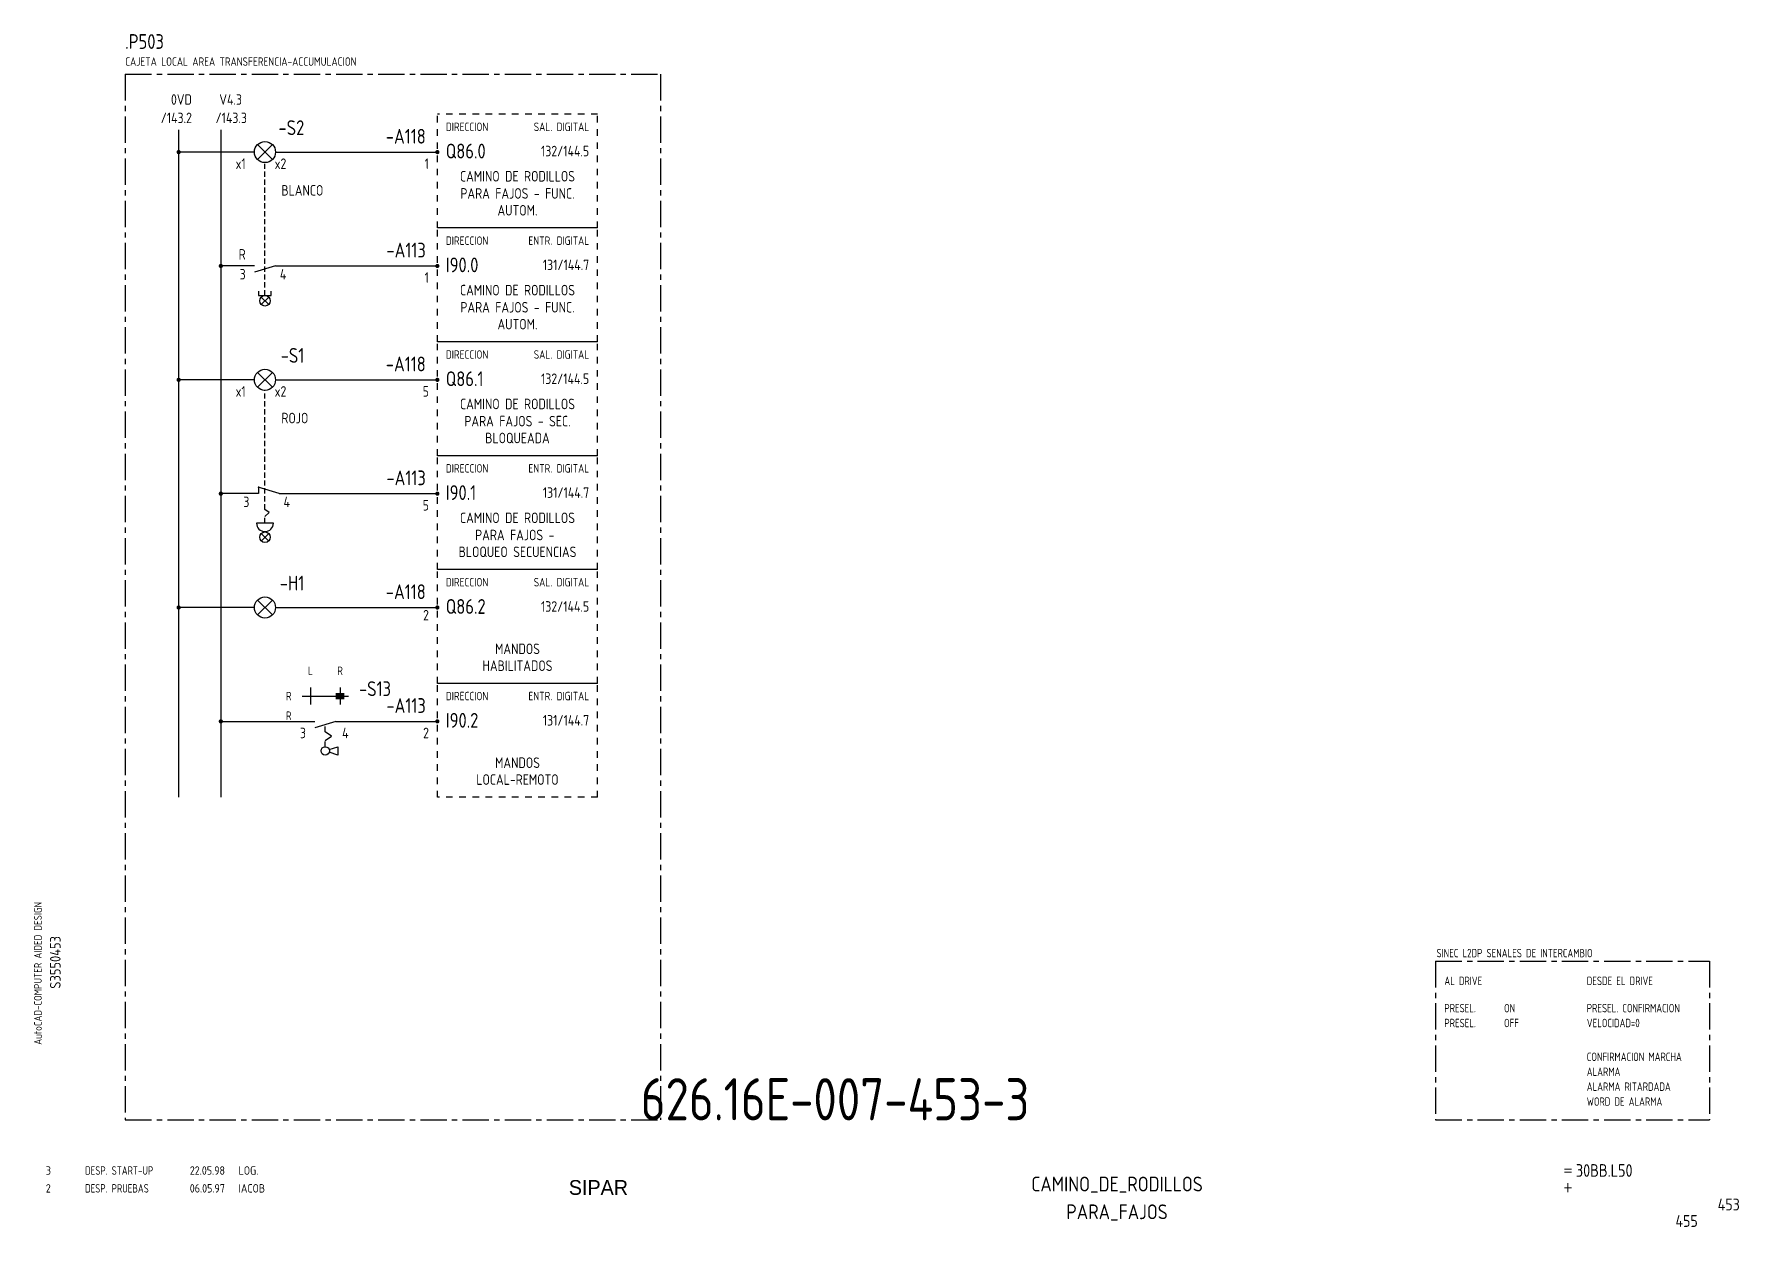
# Model space of a CAD drawing. Extents: x 10 to 414, y 6 to 289.
import ezdxf
from ezdxf.enums import TextEntityAlignment as Align

# ---------------------------------------------------------------- set-up
doc = ezdxf.new("R2010")
doc.units = 0
doc.header["$LTSCALE"] = 5
doc.header["$MEASUREMENT"] = 0
for name, pattern in [('CENTER', [2, 1.25, -0.25, 0.25, -0.25]), ('HIDDEN', [0.375, 0.25, -0.125]), ('HIDDEN1', [0.625, 0.3125, -0.3125])]:
    doc.linetypes.add(name, pattern=pattern)
doc.layers.get('0').update_dxf_attribs({"linetype": 'CONTINUOUS'})
doc.layers.add('3', color=3, linetype='CONTINUOUS')
doc.layers.add('CART', color=7, linetype='CONTINUOUS')
doc.styles.add('DIN', font='DIN.shx', dxfattribs={"width": 0.85})
doc.styles.add('ISO', font='DIN', dxfattribs={"width": 0.8})
doc.styles.add('N', font='ROMANS', dxfattribs={"width": 0.85, "height": 3})
doc.styles.add('X', font='UNIV.SHX', dxfattribs={"height": 3.5})

# ---------------------------------------------------------------- blocks, each defined once
blk = doc.blocks.new('B5-3')
at = {"linetype": 'Continuous', "const_width": 0.5}
blk.add_lwpolyline([(-0.25, 0, 1), (0.25, 0, 1)], format="xyb", close=True, dxfattribs=at)
blk = doc.blocks.new('SEC')
at = {"linetype": 'HIDDEN'}
for p, q in [((-2.5, -2.5), (-2.5, -1.25)), ((-2.5, -6), (-2.5, -4.5))]:
    blk.add_line(p, q, dxfattribs=at)
for p, q in [((-1, -3.5), (-2.5, -2.5)), ((-2.5, -4.5), (-1, -3.5)), ((-1.55, -6.68), (0.5, -6)), ((0.5, -8), (-1.55, -7.32)), ((0.5, -6), (0.5, -8))]:
    blk.add_line(p, q)
blk.add_circle((-2.5, -7), 1)
blk = doc.blocks.new('BOX')
at = {"color": 3, "style": 'ISO', "width": 0.8}
blk.add_attdef('BOX', (0, 6), '', height=3.5, dxfattribs=at)
at = {"color": 7, "style": 'ISO', "width": 0.8}
blk.add_attdef('DESC', (0, 2), '', height=2, dxfattribs=at)
blk = doc.blocks.new('REV2')
at = {"color": 3, "style": 'DIN'}
for s, width, p in [('2', 0.9, (12.45, 13.79)), ('DESP. PRUEBAS', 0.8, (21.76, 13.79)), ('06.05.97', 0.9, (46.59, 13.79)), ('IACOB', 0.9, (58.16, 13.79))]:
    blk.add_text(s, height=2, dxfattribs=dict(at, width=width)).set_placement(p)
blk = doc.blocks.new('DESP')
at = {"color": 3, "style": 'DIN'}
for s, width, p in [('3', 0.9, (7.45, 13.02)), ('DESP. START-UP', 0.8, (16.76, 13.02)), ('22.05.98', 0.9, (41.59, 13.02)), ('LOG.', 0.9, (53.16, 13.02))]:
    blk.add_text(s, height=2, dxfattribs=dict(at, width=width)).set_placement(p)

msp = doc.modelspace()

# ---------------------------------------------------------------- linework, layer by layer
at = {"color": 3, "linetype": 'CENTER'}
for p, q in [((31.27, 279), (158.24, 279)), ((31.27, 279), (31.27, 31)), ((158.24, 279), (158.24, 31)), ((342.02, 68.68), (342.02, 31)), ((342.02, 68.68), (407.02, 68.68)), ((407.02, 68.68), (407.02, 31)), ((31.27, 31), (158.24, 31)), ((342.02, 31), (407.02, 31))]:
    msp.add_line(p, q, dxfattribs=at)
at = {"linetype": 'HIDDEN1'}
for p, q in [((143.31, 269.53), (105.31, 269.53)), ((105.31, 242.53), (105.31, 269.53)), ((143.31, 242.53), (143.31, 269.53)), ((105.31, 215.53), (105.31, 242.53)), ((143.31, 215.53), (143.31, 242.53)), ((105.31, 188.53), (105.31, 215.53)), ((143.31, 188.53), (143.31, 215.53)), ((105.31, 161.53), (105.31, 188.53)), ((143.31, 161.53), (143.31, 188.53)), ((143.31, 161.53), (105.31, 161.53)), ((105.31, 134.53), (105.31, 161.53)), ((143.31, 134.53), (143.31, 161.53)), ((105.31, 107.53), (105.31, 134.53)), ((143.31, 107.53), (143.31, 134.53)), ((143.31, 107.53), (105.31, 107.53))]:
    msp.add_line(p, q, dxfattribs=at)
at = {"linetype": 'Continuous'}
for p, q in [((43.95, 265.79), (43.95, 107.53)), ((53.95, 265.79), (53.95, 107.53)), ((66.19, 258.76), (62.65, 262.3)), ((62.65, 258.76), (66.19, 262.3)), ((143.31, 242.53), (105.31, 242.53)), ((63.53, 224.39), (65.3, 226.16)), ((65.3, 224.39), (63.53, 226.16)), ((143.31, 215.53), (105.31, 215.53)), ((62.65, 204.76), (66.19, 208.3)), ((66.19, 204.76), (62.65, 208.3)), ((143.31, 188.53), (105.31, 188.53)), ((62.95, 179.54), (62.95, 181.21)), ((66.42, 172.53), (62.42, 172.53)), ((65.3, 168.3), (63.53, 170.07)), ((63.53, 168.3), (65.3, 170.07)), ((143.31, 161.53), (105.31, 161.53)), ((66.18, 150.76), (62.65, 154.3)), ((62.65, 150.76), (66.18, 154.3)), ((143.31, 134.53), (105.31, 134.53))]:
    msp.add_line(p, q, dxfattribs=at)
for p, q in [((61.92, 260.53), (43.95, 260.53)), ((66.92, 260.53), (105.31, 260.53)), ((61.92, 233.53), (53.95, 233.53)), ((66.92, 233.53), (61.92, 232.03)), ((66.92, 233.53), (71.92, 233.53)), ((68.36, 233.53), (73.36, 233.53)), ((73.36, 233.53), (105.31, 233.53)), ((62.92, 227.53), (62.92, 226.53)), ((62.92, 226.53), (65.92, 226.53)), ((65.92, 226.53), (65.92, 227.53)), ((61.92, 206.53), (43.95, 206.53)), ((66.92, 206.53), (73.36, 206.53)), ((73.36, 206.53), (105.31, 206.53)), ((62.86, 179.53), (53.95, 179.53)), ((67.79, 179.55), (62.79, 181.05)), ((67.82, 179.53), (73.36, 179.53)), ((67.82, 179.53), (71.92, 179.53)), ((67.82, 179.53), (73.36, 179.53)), ((67.82, 179.53), (70.96, 179.53)), ((69.52, 179.53), (105.31, 179.53)), ((65.42, 175.03), (64.42, 175.81)), ((64.42, 174.13), (65.42, 175.03)), ((61.92, 152.53), (43.95, 152.53)), ((66.92, 152.53), (73.36, 152.53)), ((73.36, 152.53), (105.31, 152.53)), ((75.22, 133.53), (75.22, 129.53)), ((82.22, 133.53), (82.22, 129.53)), ((73.22, 131.53), (84.22, 131.53)), ((53.95, 125.53), (66.92, 125.53)), ((66.92, 125.53), (76.22, 125.53)), ((81.22, 125.53), (76.22, 124.03)), ((81.22, 125.53), (105.31, 125.53))]:
    msp.add_line(p, q)
at = {"linetype": 'HIDDEN'}
for p, q in [((64.42, 226.53), (64.42, 258.03)), ((64.42, 175.81), (64.42, 204.03)), ((64.42, 172.53), (64.42, 174.13)), ((64.42, 172.53), (64.42, 174.13))]:
    msp.add_line(p, q, dxfattribs=at)
at = {"const_width": 1.5}
msp.add_lwpolyline([(81.22, 131.53), (83.22, 131.53)], dxfattribs=at)
for centre in [(64.42, 260.53), (64.42, 206.53), (64.42, 152.53)]:
    msp.add_circle(centre, 2.5)
at = {"linetype": 'Continuous'}
for centre in [(64.42, 225.28), (64.42, 169.19)]:
    msp.add_circle(centre, 1.25, dxfattribs=at)
msp.add_arc((64.42, 172.53), 2, 180, 0)

# ---------------------------------------------------------------- block references
for name, p in [('B5-3', (43.95, 260.53)), ('B5-3', (105.31, 260.53)), ('B5-3', (53.95, 233.53)), ('B5-3', (105.31, 233.53)), ('B5-3', (43.95, 206.53)), ('B5-3', (105.31, 206.53)), ('B5-3', (53.95, 179.53)), ('B5-3', (105.31, 179.53)), ('B5-3', (43.95, 152.53)), ('B5-3', (105.31, 152.53)), ('B5-3', (53.95, 125.53)), ('B5-3', (105.31, 125.53)), ('SEC', (81.22, 125.53))]:
    msp.add_blockref(name, p)
ref = msp.add_blockref('BOX', (342.26, 67.58))
ref.add_attrib('DESC', 'SINEC L2DP SENALES DE INTERCAMBIO', (342.26, 69.58), dxfattribs={"color": 7, "height": 2, "style": 'ISO', "width": 0.8})
for name, p in [('DESP', (5.01, 5)), ('REV2', (0, 0))]:
    msp.add_blockref(name, p, dxfattribs=at)

# ---------------------------------------------------------------- texts
at = {"color": 3, "style": 'DIN', "width": 0.85}
for s, p in [('.P503', (31.27, 285)), ('Q86.0', (107.31, 259.03)), ('I90.0', (107.31, 232.03)), ('Q86.1', (107.31, 205.03)), ('I90.1', (107.31, 178.03)), ('Q86.2', (107.31, 151.03)), ('I90.2', (107.31, 124.03))]:
    msp.add_text(s, height=3.5, dxfattribs=at).set_placement(p)
at = {"style": 'DIN'}
for s, height, width, p in [('CAJETA LOCAL AREA TRANSFERENCIA-ACCUMULACION', 2, 0.85, (31.27, 281)), ('BLANCO', 2.5, 0.85, (68.31, 250.21)), ('ROJO', 2.5, 0.85, (68.31, 196.21)), ('AL DRIVE', 2, 0.8, (344.13, 63)), ('DESDE EL DRIVE', 2, 0.8, (377.9, 63)), ('PRESEL.', 2, 0.8, (344.13, 56.53)), ('ON', 2, 0.8, (358.29, 56.53)), ('PRESEL. CONFIRMACION', 2, 0.8, (377.9, 56.53)), ('PRESEL.', 2, 0.8, (344.13, 53)), ('OFF', 2, 0.8, (358.29, 53)), ('VELOCIDAD=0', 2, 0.8, (377.9, 53)), ('CONFIRMACION MARCHA', 2, 0.8, (377.9, 44.99)), ('ALARMA', 2, 0.8, (377.9, 41.45)), ('ALARMA RITARDADA', 2, 0.8, (377.9, 37.91)), ('WORD DE ALARMA', 2, 0.8, (377.9, 34.37))]:
    msp.add_text(s, height=height, dxfattribs=dict(at, width=width)).set_placement(p)
at = {"style": 'DIN', "width": 0.85}
for s, p in [('0VD', (47.09, 271.75)), ('V4.3', (58.97, 271.75)), ('/143.2', (47.09, 267.39)), ('/143.3', (60.14, 267.39)), ('x1', (59.85, 256.53)), ('x2', (69.48, 256.53)), ('1', (103.31, 256.53)), ('132/144.5', (141.31, 259.53)), ('R', (59.85, 235.03)), ('131/144.7', (141.31, 232.53)), ('3', (59.85, 230.33)), ('4', (69.48, 230.33)), ('1', (103.31, 229.53)), ('132/144.5', (141.31, 205.53)), ('x1', (59.85, 202.53)), ('x2', (69.48, 202.53)), ('5', (103.31, 202.53)), ('3', (60.72, 176.33)), ('4', (70.35, 176.33)), ('5', (103.31, 175.53)), ('131/144.7', (141.31, 178.53)), ('132/144.5', (141.31, 151.53)), ('2', (103.31, 149.46)), ('131/144.7', (141.31, 124.53)), ('2', (103.31, 121.53))]:
    msp.add_text(s, height=2.5, dxfattribs=at).set_placement(p, align=Align.RIGHT)
at = {"color": 3, "style": 'DIN', "width": 0.85}
for s, p in [('-S2', (73.75, 264.57)), ('-A118', (102.56, 262.53)), ('-A113', (102.56, 235.53)), ('-S1', (73.75, 210.57)), ('-A118', (102.56, 208.53)), ('-A113', (102.56, 181.53)), ('-H1', (73.75, 156.57)), ('-A118', (102.56, 154.53)), ('-A113', (102.56, 127.53))]:
    msp.add_text(s, height=3.5, dxfattribs=at).set_placement(p, align=Align.RIGHT)
at = {"color": 1, "style": 'DIN', "width": 0.85}
for p in [(107.31, 265.53), (107.31, 238.53), (107.31, 211.53), (107.31, 184.53), (107.31, 157.53), (107.31, 130.53)]:
    msp.add_text('DIRECCION', height=2, dxfattribs=at).set_placement(p)
at = {"color": 1, "linetype": 'Continuous', "style": 'DIN', "width": 0.85}
for p in [(141.31, 265.53), (141.31, 211.53), (141.31, 157.53)]:
    msp.add_text('SAL. DIGITAL', height=2, dxfattribs=at).set_placement(p, align=Align.RIGHT)
at = {"style": 'DIN', "width": 0.85}
for s, p in [('CAMINO DE RODILLOS', (124.31, 253.55)), ('PARA FAJOS - FUNC.', (124.31, 249.48)), ('AUTOM.', (124.31, 245.48)), ('CAMINO DE RODILLOS', (124.31, 226.55)), ('PARA FAJOS - FUNC.', (124.31, 222.48)), ('AUTOM.', (124.31, 218.48)), ('CAMINO DE RODILLOS', (124.31, 199.55)), ('PARA FAJOS - SEC.', (124.31, 195.48)), ('BLOQUEADA', (124.31, 191.48)), ('CAMINO DE RODILLOS', (124.31, 172.55)), ('PARA FAJOS - ', (124.31, 168.48)), ('BLOQUEO SECUENCIAS', (124.31, 164.48)), ('MANDOS', (124.31, 141.48)), ('HABILITADOS', (124.31, 137.48)), ('MANDOS', (124.31, 114.48)), ('LOCAL-REMOTO', (124.31, 110.48))]:
    msp.add_text(s, height=2.5, dxfattribs=at).set_placement(p, align=Align.CENTER)
at = {"color": 1, "style": 'DIN', "width": 0.85}
for s, p in [('ENTR. DIGITAL', (141.31, 238.53)), ('ENTR. DIGITAL', (141.31, 184.53)), ('R', (70.72, 130.53)), ('ENTR. DIGITAL', (141.31, 130.53))]:
    msp.add_text(s, height=2, dxfattribs=at).set_placement(p, align=Align.RIGHT)
for s, p in [('L', (75.22, 136.53)), ('R', (82.22, 136.53))]:
    msp.add_text(s, height=2, dxfattribs=at).set_placement(p, align=Align.CENTER)
at = {"color": 7, "style": 'DIN', "width": 0.85}
msp.add_text('R', height=2, dxfattribs=at).set_placement((70.72, 125.88), align=Align.RIGHT)
for s, p in [('3', (72.72, 121.53)), ('4', (82.72, 121.53))]:
    msp.add_text(s, height=2.5, dxfattribs=at).set_placement(p)
at = {"color": 2, "insert": (153.55, 40.92), "char_height": 10, "width": 111.0411, "attachment_point": 1, "style": 'DIN'}
msp.add_mtext('626.16E-007-453-3', dxfattribs=at)
at = {"layer": '3', "style": 'DIN', "width": 0.85}
msp.add_text('-S13', height=3.5, dxfattribs=at).set_placement((86.72, 131.53))
at = {"layer": 'CART', "color": 1, "style": 'DIN', "width": 0.9}
msp.add_text('AutoCAD-COMPUTER AIDED DESIGN', height=1.8, rotation=90, dxfattribs=at).set_placement((11.47, 48.84))
at = {"layer": 'CART', "color": 3, "style": 'N', "width": 0.85}
for s, p in [('=', (372.24, 17.91)), ('+', (372.24, 13.87))]:
    msp.add_text(s, height=2.5, dxfattribs=at).set_placement(p)
at = {"layer": 'CART', "color": 3, "style": 'DIN', "width": 0.9, "flags": 1}
msp.add_attdef('S3550453', text='', height=2.5, rotation=90, dxfattribs=at).set_placement((15.95, 68.38), align=Align.CENTER)
at = {"layer": 'CART', "color": 3, "style": 'DIN', "width": 0.85}
msp.add_attdef('30BB.L50', text='', height=3, dxfattribs=at).set_placement((375.33, 16.63), align=Align.BOTTOM_LEFT)
at = {"layer": 'CART', "color": 6, "style": 'X', "flags": 1}
msp.add_attdef('SIPAR', text='', height=3.5, dxfattribs=at).set_placement((143.5, 15), align=Align.MIDDLE)
at = {"layer": 'CART', "color": 2, "style": 'DIN', "width": 0.9, "flags": 1}
for tag, p in [('CAMINO_DE_RODILLOS', (266.5, 15.65)), ('PARA_FAJOS', (266.5, 9.07))]:
    msp.add_attdef(tag, text='', height=3.5, dxfattribs=at).set_placement(p, align=Align.MIDDLE)
msp.add_attdef('453', text='', height=2.8, dxfattribs=at).set_placement((414.2, 9.56), align=Align.RIGHT)
at = {"layer": 'CART', "color": 7, "style": 'DIN', "width": 0.9, "flags": 1}
msp.add_attdef('455', (398.93, 5.65), '', height=2.8, dxfattribs=at)

doc.saveas('drawing.dxf')
